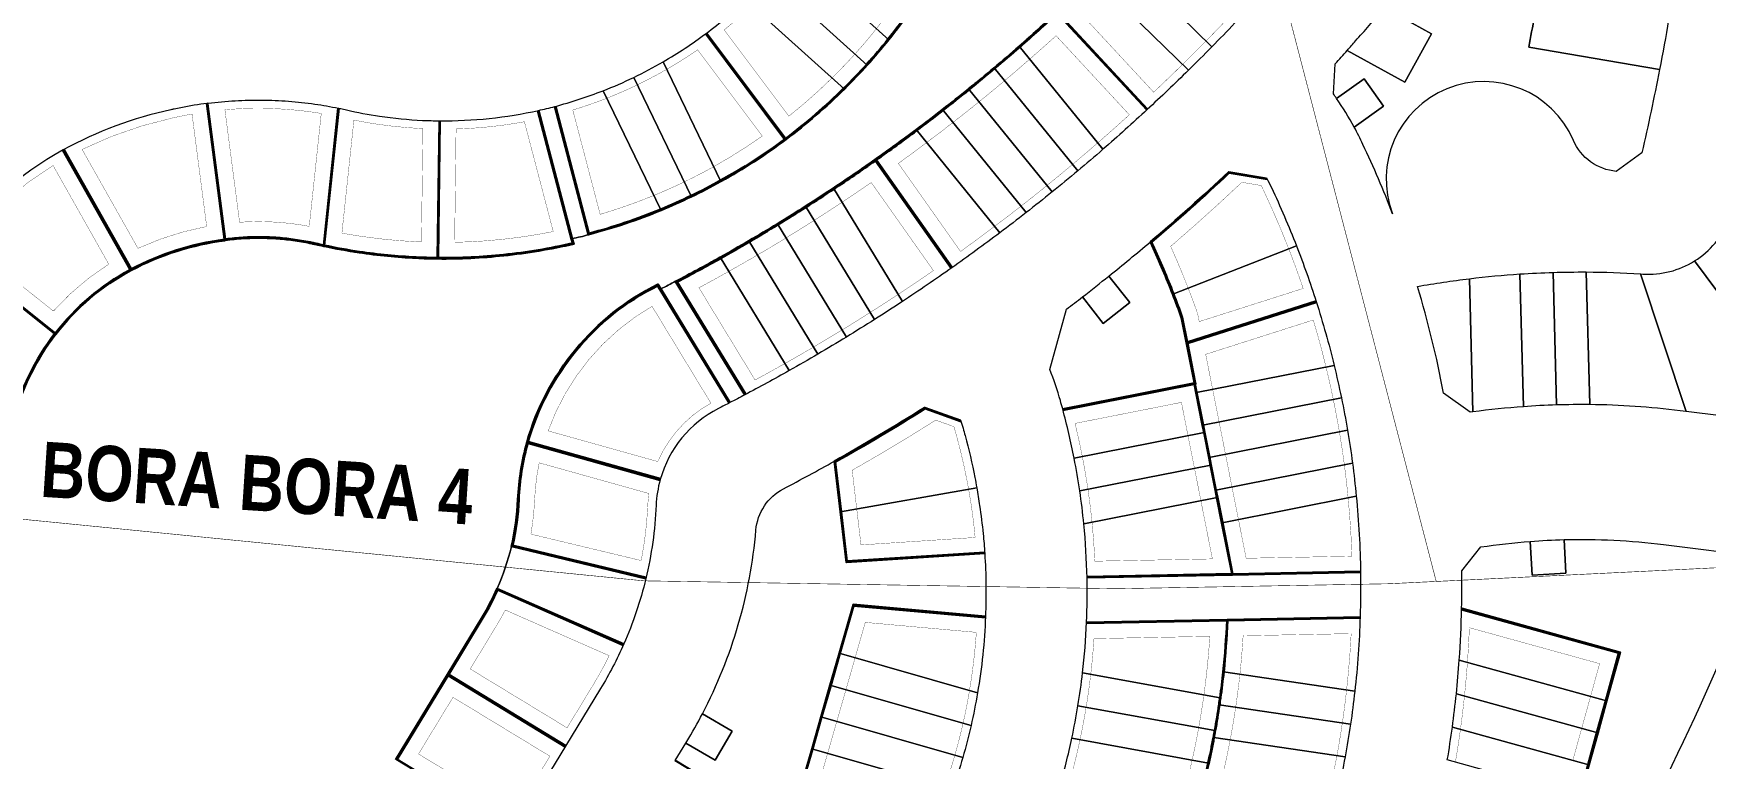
# Model space of a CAD drawing. Header units: centimetres. Extents: x -6122352 to 7132207, y -1694241 to 1947892.
# Drawn here: x 1394724 to 1697102, y -145875 to -14655 of the extents above; entities that cross this region are included whole.
import ezdxf

# ---------------------------------------------------------------- set-up
doc = ezdxf.new("R2010")
doc.units = ezdxf.units.CM
doc.header["$MEASUREMENT"] = 0
doc.linetypes.add('XR-AR-END-SETTING OUT PLAN$0$23261-XR-AR-SI-GF$0$HIDDEN', pattern=[0.375, 0.25, -0.125])
for name, color, linetype, lineweight, true_color in [('08-Compound Wall-2', 6, 'Continuous', 25, 0xff00ff), ('23585-XR-AR-DAMAC PLOT LIMITS$0$1-End units', 7, 'Continuous', 5, 0xf8991e), ('23585-XR-AR-DAMAC PLOT LIMITS$0$1-Open Space', 7, 'Continuous', 5, 0x90cf5a), ('23585-XR-AR-DAMAC PLOT LIMITS$0$1-Utility', 7, 'Continuous', 5, 0x8db1ff)]:
    doc.layers.add(name, color=color, linetype=linetype, lineweight=lineweight, true_color=true_color)
for name, color, linetype, lineweight in [('23585-XR-AR-BOUNDARY WALLS AND SETBACKS$0$A-ANNO-TEXT', 3, 'Continuous', 25), ('23585-XR-AR-DAMAC PLOT LIMITS$0$1-LV3', 231, 'Continuous', 5), ('23585-XR-AR-DAMAC PLOT LIMITS$0$1-Mid units', 41, 'Continuous', 5), ('A-ANNO-TEXT', 3, 'Continuous', 25)]:
    doc.layers.add(name, color=color, linetype=linetype, lineweight=lineweight)
for name, color, linetype in [('23585-XR-AR-BOUNDARY WALLS AND SETBACKS$0$cluster name', 2, 'Continuous'), ('23585-XR-AR-BOUNDARY WALLS AND SETBACKS$0$setback', 7, 'XR-AR-END-SETTING OUT PLAN$0$23261-XR-AR-SI-GF$0$HIDDEN'), ('@MI-REF LAYER', 7, 'Continuous')]:
    doc.layers.add(name, color=color, linetype=linetype)
doc.layers.add('23585-XR-AR-DAMAC PLOT LIMITS$0$D-Phase New', color=7, linetype='Continuous', true_color=0x000080)
doc.styles.add('23585-XR-AR-BOUNDARY WALLS AND SETBACKS$0$Arial', font='arialbd.ttf')

# ---------------------------------------------------------------- blocks, each defined once
blk = doc.blocks.new('23585-XR-AR-BOUNDARY WALLS AND SETBACKS$0$A$Cfa569a08')
at = {"layer": '23585-XR-AR-BOUNDARY WALLS AND SETBACKS$0$cluster name', "style": '23585-XR-AR-BOUNDARY WALLS AND SETBACKS$0$Arial', "width": 0.8}
blk.add_text('BORA BORA 4', height=10, rotation=43.7969, dxfattribs=at).set_placement((497407.09, 2769859.61))
blk = doc.blocks.new('23585-XR-AR-BOUNDARY WALLS AND SETBACKS')
at = {"layer": '08-Compound Wall-2'}
for points in [[(497490.76, 2770054.75), (497466.96, 2770054.61, 0.007087), (497466.78, 2770063.67, 0.004696), (497466.52, 2770069.67, 0.004696), (497466.14, 2770075.66, 0.007002), (497465.38, 2770084.58), (497489.16, 2770085.84)], [(497520.39, 2770006.79), (497533, 2770027.55), (497522.75, 2770033.78, 0.007839), (497518.51, 2770035.5, 0.016371), (497509.51, 2770038.68, 0.001259), (497508.8, 2770038.9, 0.013171), (497509.03, 2770057.95), (497514.48, 2770062.22)], [(497536.95, 2770053.76), (497526.71, 2770031.6), (497522.84, 2770033.96, 0.007864), (497518.58, 2770035.68, 0.016371), (497509.57, 2770038.87, 0.000997), (497509.01, 2770039.04, 0.012997), (497509.23, 2770057.85), (497514.72, 2770062.16)], [(497464.2, 2770012.29, 0.007171), (497465.23, 2770021.4, 0.004698), (497465.76, 2770027.37, 0.004696), (497466.18, 2770033.36, 0.004696), (497466.49, 2770039.35, 0.004698), (497466.68, 2770045.35, 0.007171), (497466.76, 2770054.51)], [(497488.02, 2770009.35), (497464.41, 2770012.37, 0.007093), (497465.43, 2770021.38, 0.004698), (497465.96, 2770027.36, 0.004696), (497466.38, 2770033.35, 0.004696), (497466.69, 2770039.34, 0.004698), (497466.88, 2770045.35, 0.007093), (497466.96, 2770054.41), (497490.76, 2770054.55)], [(497446.91, 2770042.05, -0.03316), (497449.89, 2770028.72, -0.014551), (497450.64, 2770022.76, -0.014551), (497451.03, 2770016.77, -0.03394), (497450.61, 2770002.79)], [(497423.91, 2770035.18), (497446.74, 2770041.9, -0.032917), (497449.69, 2770028.69, -0.014551), (497450.44, 2770022.74, -0.014551), (497450.83, 2770016.76, -0.033697), (497450.42, 2770002.91), (497426.73, 2770005.25)], [(497608.32, 2769991.91), (497588.21, 2769979.01, 0.00825), (497585.52, 2769983.01, 0.008106), (497582.75, 2769986.85, 0.002181), (497581.98, 2769987.86, 0.008106), (497579.06, 2769991.58, 0.002182), (497578.25, 2769992.57, 0.008106), (497575.18, 2769996.17, 0.015975), (497568.78, 2770002.95), (497584.61, 2770020.92)], [(497479.67, 2769966.11), (497456.08, 2769970.78, 0.007171), (497458.3, 2769979.67, 0.004698), (497459.62, 2769985.52, 0.004697), (497460.83, 2769991.4, 0.004697), (497461.92, 2769997.3, 0.004698), (497462.91, 2770003.22, 0.007172), (497464.2, 2770012.29)], [(497479.71, 2769966.31), (497456.33, 2769970.93, 0.007004), (497458.5, 2769979.62, 0.004698), (497459.82, 2769985.48, 0.004697), (497461.02, 2769991.36, 0.004697), (497462.12, 2769997.27, 0.004698), (497463.11, 2770003.19, 0.007094), (497464.39, 2770012.17), (497487.99, 2770009.15)], [(497450.61, 2770002.79), (497450.61, 2770002.79, -0.03394), (497448.29, 2769989, -0.014551), (497446.73, 2769983.2, -0.014551), (497444.84, 2769977.5, -0.033645), (497439.21, 2769964.83), (497417.98, 2769976.02)], [(497426.71, 2770005.05), (497450.4, 2770002.71, -0.033697), (497448.1, 2769989.04, -0.014551), (497446.54, 2769983.26, -0.014551), (497444.65, 2769977.57, -0.033159), (497439.13, 2769965.1), (497418.07, 2769976.2)], [(497551.9, 2769983.79), (497568.65, 2770002.8, -0.015954), (497575.03, 2769996.03, -0.008106), (497578.1, 2769992.44, -0.002182), (497578.9, 2769991.46, -0.008106), (497581.82, 2769987.74, -0.002181), (497582.59, 2769986.73, -0.008106), (497585.35, 2769982.9, -0.008421), (497588.09, 2769978.82, -0.012486), (497591.9, 2769972.62), (497570.44, 2769960.2)], [(497530.15, 2769978.73), (497514.45, 2769959.18), (497506.97, 2769964.57), (497499.47, 2769969.96, 0.013165), (497503.34, 2769988.61), (497509.42, 2769991.8)], [(497529.99, 2769978.86), (497514.41, 2769959.45), (497507.09, 2769964.73), (497499.7, 2769970.05, 0.013005), (497503.52, 2769988.48), (497509.65, 2769991.69)], [(497416.44, 2769973.21), (497437.68, 2769962.02), (497438.39, 2769961.65, -0.030334), (497431.52, 2769951.08, -0.028413), (497423.97, 2769942.01), (497405.9, 2769958.99)], [(497416.53, 2769973.39), (497437.78, 2769962.2), (497438.66, 2769961.73, -0.030829), (497431.68, 2769950.97, -0.028655), (497424.05, 2769941.8)], [(497459.4, 2769931.31), (497459.4, 2769931.31, -0.212412), (497454.31, 2769968.07), (497455.29, 2769967.88), (497478.9, 2769963.2)], [(497480.58, 2769944.59), (497459.52, 2769931.5, -0.210782), (497454.46, 2769967.84), (497455.26, 2769967.68), (497478.86, 2769963.01)], [(497405.76, 2769958.85), (497423.83, 2769941.86, -0.00926), (497421.15, 2769939.1, -0.024685), (497413.52, 2769932.25, -0.015508), (497408.39, 2769928.34), (497391.87, 2769947.05)], [(497391.72, 2769946.91), (497408.23, 2769928.22, -0.003293), (497407.11, 2769927.44, 0.003664), (497406.55, 2769927.04, 0.016702), (497404.06, 2769925.14, 0.016697), (497401.71, 2769923.08, 0.016765), (497399.5, 2769920.86, 0.01691), (497397.42, 2769918.47, 0.017104), (497395.49, 2769915.92), (497375.27, 2769930.11), (497375.3, 2769930.14)], [(497492.01, 2769930.62), (497471.45, 2769916.75, 0.047017), (497466.05, 2769923.26, -0.056954), (497459.63, 2769931.33), (497480.69, 2769944.42)], [(497424.05, 2769941.8, -0.009499), (497421.29, 2769938.96, -0.024685), (497413.64, 2769932.09, -0.0157), (497408.44, 2769928.13)], [(497492.12, 2769930.45), (497471.4, 2769916.47, 0.04813), (497465.91, 2769923.11, -0.057506), (497459.4, 2769931.31)], [(497363.76, 2769905.29), (497387.92, 2769899.68, -0.089178), (497395.37, 2769915.76), (497375.07, 2769930)], [(497408.44, 2769928.13, -0.003585), (497407.22, 2769927.27, 0.003664), (497406.66, 2769926.88, 0.016702), (497404.19, 2769924.99, 0.016697), (497401.85, 2769922.93, 0.016765), (497399.65, 2769920.72, 0.01691), (497397.58, 2769918.35, 0.017638), (497395.59, 2769915.72)], [(497480.67, 2769892.29), (497477.26, 2769903.98, 0.032572), (497475.26, 2769909.46), (497498.14, 2769919.54)], [(497504.65, 2769899.37), (497480.84, 2769892.44), (497477.46, 2769904.03, 0.031461), (497475.53, 2769909.36), (497498.22, 2769919.35)], [(497388.09, 2769899.54, -0.090161), (497395.59, 2769915.72)], [(497362.76, 2769877.89), (497387.21, 2769881.73, -0.102652), (497387.87, 2769899.49), (497363.71, 2769905.09)], [(497387.42, 2769881.67, -0.103842), (497388.09, 2769899.54)], [(497387.42, 2769881.67, 0.103472), (497393.97, 2769865.06), (497372.28, 2769852.02)], [(497362.79, 2769877.69), (497387.24, 2769881.54, 0.101709), (497393.69, 2769865.12), (497372.18, 2769852.19)]]:
    blk.add_lwpolyline(points, format="xyb", dxfattribs=at)
for points in [[(497578.46, 2770026.64), (497563.2, 2770009.32), (497555.09, 2770014.24), (497551.13, 2770016.65), (497549.97, 2770017.36), (497546, 2770019.77), (497544.84, 2770020.47), (497540.87, 2770022.88), (497539.71, 2770023.59), (497533.22, 2770027.53), (497533.28, 2770027.61), (497533.1, 2770027.72), (497526.88, 2770031.5), (497537.13, 2770053.68)], [(497595.72, 2770035.63), (497620.9, 2770051.4), (497625.76, 2770043.64), (497628.94, 2770038.56), (497632.13, 2770033.47), (497632.78, 2770032.43), (497635.31, 2770028.38), (497635.96, 2770027.35), (497638.5, 2770023.3), (497639.14, 2770022.26), (497641.68, 2770018.21), (497642.33, 2770017.18), (497644.86, 2770013.13), (497645.51, 2770012.09), (497648.05, 2770008.04), (497648.7, 2770007.01), (497651.23, 2770002.96), (497651.88, 2770001.92), (497656.08, 2769995.2), (497634.93, 2769981.96)], [(497595.82, 2770035.46), (497620.84, 2770051.12), (497625.59, 2770043.53), (497628.77, 2770038.45), (497631.96, 2770033.36), (497632.61, 2770032.33), (497635.14, 2770028.28), (497635.79, 2770027.24), (497638.33, 2770023.19), (497638.97, 2770022.16), (497641.51, 2770018.11), (497642.16, 2770017.07), (497644.69, 2770013.02), (497645.34, 2770011.99), (497647.88, 2770007.94), (497648.53, 2770006.9), (497651.06, 2770002.85), (497651.71, 2770001.81), (497655.81, 2769995.26), (497634.83, 2769982.13)], [(497520.56, 2770006.69), (497533.12, 2770027.36), (497534.48, 2770026.53), (497539.61, 2770023.42), (497540.77, 2770022.71), (497544.73, 2770020.3), (497545.9, 2770019.6), (497549.86, 2770017.19), (497551.02, 2770016.48), (497554.99, 2770014.07), (497563.06, 2770009.17), (497545.75, 2769989.52)], [(497578.61, 2770026.51), (497545.9, 2769989.39)], [(497551.75, 2769983.92), (497568.57, 2770003.02), (497584.46, 2770021.05)], [(497538.66, 2769971.13), (497520.9, 2769954.93), (497525.68, 2769947.13), (497528.81, 2769942.01), (497531.94, 2769936.9), (497535.08, 2769931.78), (497538.21, 2769926.66), (497542.99, 2769918.86), (497519.98, 2769912.17)], [(497565.93, 2769925.99), (497543.13, 2769919.01), (497538.38, 2769926.77), (497535.25, 2769931.88), (497532.11, 2769937), (497528.98, 2769942.12), (497525.85, 2769947.23), (497521.16, 2769954.89), (497538.79, 2769970.98)], [(497375.13, 2769930.08), (497375.21, 2769930.2)], [(497509.68, 2769882.08), (497485.87, 2769875.16), (497480.89, 2769892.25), (497504.71, 2769899.17)], [(497485.7, 2769875), (497480.67, 2769892.29)]]:
    blk.add_lwpolyline(points, dxfattribs=at)
at = {"layer": '23585-XR-AR-BOUNDARY WALLS AND SETBACKS$0$setback', "ltscale": 40, "const_width": 0.05}
for points in [[(497489.23, 2770057.64), (497469.73, 2770057.53, 0.004839), (497469.58, 2770063.77, 0.004696), (497469.31, 2770069.82, 0.004696), (497468.94, 2770075.86, 0.004727), (497468.44, 2770081.94), (497487.93, 2770082.97, -0.004518), (497488.42, 2770076.82, -0.004368), (497488.79, 2770070.85, -0.004368), (497489.05, 2770064.88, -0.0053)], [(497533.68, 2770053.59), (497525.4, 2770035.68), (497524.12, 2770036.45, 0.0082), (497519.6, 2770038.29, 0.013769), (497511.88, 2770041.06, 0.01188), (497512.02, 2770058.39), (497514.81, 2770060.58, -0.007039), (497515.87, 2770060.26, -0.016955), (497526.65, 2770056.5, -0.011291)], [(497489.27, 2770051.64, -0.005634), (497489.16, 2770043.93, -0.00437), (497488.95, 2770037.96, -0.004368), (497488.64, 2770032, -0.004368), (497488.23, 2770026.04, -0.004369), (497487.71, 2770020.08, -0.005634), (497486.89, 2770012.42), (497467.54, 2770014.89, 0.004845), (497468.21, 2770021.1, 0.004698), (497468.75, 2770027.14, 0.004696), (497469.18, 2770033.18, 0.004696), (497469.49, 2770039.23, 0.004698), (497469.68, 2770045.28, 0.004845), (497469.77, 2770051.53)], [(497575.36, 2770027.36), (497562.71, 2770013.01), (497556.6, 2770016.72), (497552.63, 2770019.13), (497551.47, 2770019.83), (497547.51, 2770022.24), (497546.34, 2770022.95), (497542.38, 2770025.36), (497541.22, 2770026.07), (497536.09, 2770029.18), (497534.56, 2770030.11), (497530.56, 2770032.54), (497539.12, 2770051.08, -0.013163), (497547, 2770047.01, -0.008835), (497552.15, 2770044.05, -0.008833), (497557.21, 2770040.91, -0.008841), (497562.15, 2770037.59, -0.008861), (497566.98, 2770034.09, -0.015961)], [(497426.12, 2770032.8), (497444.83, 2770038.32, -0.025663), (497446.92, 2770028.26, -0.014551), (497447.65, 2770022.47, -0.014551), (497448.04, 2770016.66, -0.026444), (497447.87, 2770006.08), (497428.46, 2770007.99, 0.020241), (497428.59, 2770014.52, 0.018971), (497428.24, 2770020.62, 0.018973), (497427.42, 2770026.69, 0.019398)], [(497523.82, 2770006.67), (497534.01, 2770023.43), (497538.1, 2770020.94), (497539.26, 2770020.23), (497543.23, 2770017.82), (497544.39, 2770017.12), (497548.36, 2770014.71), (497549.52, 2770014), (497553.48, 2770011.59), (497558.68, 2770008.43), (497544.62, 2769992.47, 0.013498), (497539.21, 2769996.76, 0.011869), (497534.26, 2770000.29, 0.01184), (497529.15, 2770003.58, 0.012001)], [(497605.46, 2769993.52), (497589.05, 2769983, 0.003406), (497587.9, 2769984.67, 0.008106), (497585.07, 2769988.58, 0.002181), (497584.29, 2769989.62, 0.008106), (497581.31, 2769993.41, 0.002182), (497580.48, 2769994.42, 0.008106), (497577.35, 2769998.09, 0.011558), (497572.68, 2770003.14), (497585.6, 2770017.8, -0.015317), (497592.61, 2770010.25, -0.008833), (497596.45, 2770005.7, -0.008833), (497600.12, 2770001.02, -0.013668)], [(497478.94, 2769969.31), (497459.78, 2769973.1, 0.004692), (497461.22, 2769978.98, 0.004698), (497462.55, 2769984.89, 0.004697), (497463.77, 2769990.82, 0.004697), (497464.88, 2769996.78, 0.004698), (497465.87, 2770002.76, 0.004845), (497466.78, 2770008.94), (497486.13, 2770006.47, -0.005675), (497484.99, 2769998.79, -0.00437), (497483.99, 2769992.9, -0.004368), (497482.9, 2769987.03, -0.004368), (497481.7, 2769981.17, -0.004369), (497480.4, 2769975.34, -0.004537)], [(497427.87, 2770002.02), (497447.28, 2770000.1, -0.026443), (497445.38, 2769989.69, -0.014551), (497443.86, 2769984.06, -0.014551), (497442.02, 2769978.53, -0.026149), (497437.92, 2769968.9), (497420.66, 2769978, 0.019883), (497423.2, 2769983.88, 0.018972), (497425.18, 2769989.67, 0.018971), (497426.72, 2769995.59, 0.020241)], [(497554.85, 2769982.9), (497568.7, 2769998.62, -0.010729), (497572.85, 2769994.11, -0.008106), (497575.86, 2769990.59, -0.002182), (497576.65, 2769989.63, -0.008106), (497579.51, 2769985.99, -0.002181), (497580.27, 2769984.99, -0.008106), (497582.98, 2769981.24, -0.008421), (497585.66, 2769977.24, -0.007406), (497587.91, 2769973.66), (497570.2, 2769963.41, 0.012279), (497566.67, 2769968.63, 0.011836), (497563.03, 2769973.49, 0.011845), (497559.16, 2769978.17, 0.012479)], [(497526.84, 2769979.41), (497513.89, 2769963.28), (497508.72, 2769967, 0.000008), (497508.72, 2769967), (497502.85, 2769971.23, 0.012087), (497506.37, 2769988.5), (497509.46, 2769990.13, -0.004727), (497510.13, 2769989.8, -0.003092), (497511.31, 2769989.2, -0.018063), (497518.04, 2769985.41, -0.004277), (497519.6, 2769984.44, -0.007562), (497522.3, 2769982.67, -0.011868), (497526.43, 2769979.72, -0.001205)], [(497416.31, 2769970.12), (497434.49, 2769960.54, -0.023187), (497429.27, 2769952.75, -0.021214), (497423.88, 2769946.08), (497408.93, 2769960.12, 0.019152), (497412.79, 2769964.94, 0.019407)], [(497563.61, 2769928.31), (497544.33, 2769922.41), (497540.77, 2769928.23), (497537.63, 2769933.35), (497534.5, 2769938.46), (497531.37, 2769943.58), (497528.23, 2769948.7), (497524.75, 2769954.38), (497539.65, 2769967.98, -0.025194), (497546.68, 2769959.82, -0.01388), (497550.2, 2769955.03, -0.013838), (497553.43, 2769950.07, -0.013838), (497556.38, 2769944.94, -0.013881), (497559.06, 2769939.64, -0.028566)], [(497477.95, 2769946.37), (497460.46, 2769935.5, -0.17742), (497456.52, 2769964.58), (497476.64, 2769960.59, 0.165594)], [(497404.83, 2769955.74), (497419.78, 2769941.69, -0.002103), (497419.18, 2769941.09, -0.024685), (497411.75, 2769934.42, -0.009024), (497408.88, 2769932.17), (497395.26, 2769947.59, 0.013935), (497398.82, 2769950.33, 0.024684), (497404.74, 2769955.65, 0.000393)], [(497378.13, 2769931.64, -0.006942), (497379.34, 2769933.17, -0.016911), (497382.45, 2769936.74, -0.016764), (497385.77, 2769940.07, -0.016696), (497389.29, 2769943.16, -0.005025), (497390.39, 2769944.04), (497403.99, 2769928.64, 0.010898), (497402.29, 2769927.31, 0.016697), (497399.8, 2769925.12, 0.016765), (497397.45, 2769922.77, 0.01691), (497395.25, 2769920.24, 0.002508), (497394.94, 2769919.85)], [(497489.14, 2769932.06), (497472.13, 2769920.58, 0.03242), (497468.03, 2769925.24, -0.039864), (497463.63, 2769930.4), (497481.12, 2769941.28, 0.023482), (497482.52, 2769939.74, -0.037134)], [(497365.98, 2769907.75), (497386, 2769903.11, -0.061935), (497391.48, 2769914.95), (497374.69, 2769926.73, 0.006256), (497373.76, 2769925.24, 0.004353), (497373.14, 2769924.19, -0.001343), (497372.84, 2769923.68, 0.06125)], [(497502.4, 2769901.73), (497482.71, 2769896.01), (497480.14, 2769904.82, 0.01688), (497479.13, 2769907.89), (497497.92, 2769916.16, -0.021585), (497499.82, 2769910.58)], [(497363.85, 2769880.99), (497377.7, 2769883.17), (497384.05, 2769884.17, -0.070858), (497384.54, 2769897.28), (497364.58, 2769901.92, 0.075644)]]:
    blk.add_lwpolyline(points, format="xyb", close=True, dxfattribs=at)
blk.add_lwpolyline([(497615.4, 2770016.1, 0.008029), (497611.58, 2770020.84, 0.008065), (497607.59, 2770025.48, 0.008109), (497603.43, 2770030.01, 0.007898), (497599.24, 2770034.29), (497619.95, 2770047.26), (497623.22, 2770042.05), (497626.4, 2770036.96), (497629.58, 2770031.88)], format="xyb", dxfattribs=at)
blk.add_lwpolyline([(497507.43, 2769884.45), (497487.74, 2769878.72), (497484.39, 2769890.25), (497504.08, 2769895.97)], close=True, dxfattribs=at)
at = {"layer": '23585-XR-AR-BOUNDARY WALLS AND SETBACKS$0$A-ANNO-TEXT'}
blk.add_blockref('23585-XR-AR-BOUNDARY WALLS AND SETBACKS$0$A$Cfa569a08', (0, 0), dxfattribs=at)
blk = doc.blocks.new('A$C9d9485f6')
at = {"layer": 'A-ANNO-TEXT', "rotation": 312.4881850805905}
blk.add_blockref('23585-XR-AR-BOUNDARY WALLS AND SETBACKS', (-2377088.53, -1504219.25), dxfattribs=at)
blk = doc.blocks.new('23585-XR-AR-DAMAC PLOT LIMITS')
at = {"layer": '23585-XR-AR-DAMAC PLOT LIMITS$0$1-End units', "color": 251, "true_color": 0x636466}
for points in [[(497548.01, 2770127.85), (497529.03, 2770113.16, 0.003428), (497525.63, 2770117.69, 0.002119), (497523.51, 2770120.46), (497542.49, 2770135.15, -0.005242)], [(497604.85, 2770119.27, -0.147108), (497606.7, 2770112.32), (497606.51, 2770106.25), (497577.82, 2770109.14, 0.159307), (497576.52, 2770118.78), (497601.26, 2770125.01, -0.003535)], [(497606.51, 2770106.25), (497606.23, 2770097.6), (497596.85, 2770089.61), (497572.94, 2770100.36), (497573.25, 2770100.66, 0.157768), (497577.82, 2770109.14)], [(497596.85, 2770089.61), (497596.04, 2770088.92, 0.028258), (497584.18, 2770077.6), (497566.07, 2770093.36, -0.014499), (497572.94, 2770100.36)], [(497576.35, 2770068.5, 0.015813), (497570.88, 2770061.12), (497552.69, 2770076.96, -0.013558), (497558.23, 2770084.27)], [(497490.76, 2770054.65), (497466.76, 2770054.51, 0.007166), (497466.58, 2770063.67), (497490.55, 2770064.94, -0.007494)], [(497527.19, 2770057.9), (497518.52, 2770035.52), (497518.51, 2770035.5, 0.016371), (497509.51, 2770038.68, 0.001259), (497508.8, 2770038.9, 0.013171), (497509.03, 2770057.95), (497514.48, 2770062.22, -0.011729), (497516.32, 2770061.69, -0.016955)], [(497537.04, 2770053.72), (497526.71, 2770031.37), (497522.75, 2770033.78, 0.007839), (497518.51, 2770035.5), (497518.52, 2770035.52), (497527.19, 2770057.9, -0.015747)], [(497490.66, 2770043.9), (497466.68, 2770045.35, 0.007171), (497466.76, 2770054.51), (497490.76, 2770054.65, -0.007828)], [(497547.72, 2770048.32), (497534.53, 2770026.62), (497533, 2770027.55), (497526.71, 2770031.37), (497537.04, 2770053.72, -0.017619)], [(497625.76, 2770043.64), (497602.34, 2770028.98, 0.012472), (497595.72, 2770035.63), (497620.9, 2770051.4)], [(497449.89, 2770028.72), (497425.94, 2770026.43, 0.028705), (497423.88, 2770035.27), (497446.91, 2770042.05, -0.03316)], [(497578.61, 2770026.51), (497563.3, 2770009.14), (497555.04, 2770014.16), (497567.88, 2770035.28, -0.020408)], [(497534.53, 2770026.62), (497539.66, 2770023.5), (497540.82, 2770022.8), (497528.37, 2770002.3, 0.018063), (497520.39, 2770006.79), (497533, 2770027.55)], [(497489.2, 2770019.94, -0.007828), (497488.01, 2770009.25), (497464.2, 2770012.29, 0.007171), (497465.23, 2770021.4)], [(497593.74, 2770011.23), (497575.1, 2769996.1, 0.016308), (497568.57, 2770003.02), (497584.46, 2770021.05, -0.019896)], [(497450.61, 2770002.79), (497426.72, 2770005.15, 0.029548), (497427.09, 2770014.49), (497451.04, 2770016.77, -0.03394)], [(497555.04, 2770014.16), (497563.3, 2770009.14), (497545.9, 2769989.39, 0.019363), (497538.31, 2769995.56), (497551.08, 2770016.57)], [(497488.01, 2770009.25, -0.007868), (497486.47, 2769998.56), (497462.91, 2770003.22, 0.007172), (497464.2, 2770012.29)], [(497450.61, 2770002.79, -0.03394), (497448.3, 2769989), (497425.26, 2769995.92, 0.029548), (497426.72, 2770005.15)], [(497575.1, 2769996.1, -0.008106), (497578.17, 2769992.51), (497558.03, 2769977.19, 0.018163), (497551.75, 2769983.92), (497568.57, 2770003.02, -0.016308)], [(497608.38, 2769991.83), (497588.18, 2769978.88, 0.008421), (497585.44, 2769982.95, 0.008106), (497582.67, 2769986.79), (497601.31, 2770001.92, -0.018134)], [(497520.4, 2769985.71), (497506.97, 2769964.57), (497499.47, 2769969.96, 0.013165), (497503.34, 2769988.61), (497509.42, 2769991.8, -0.009354), (497510.8, 2769991.14, -0.003092), (497512, 2769990.53, -0.018063), (497518.82, 2769986.69, -0.004277)], [(497530.15, 2769978.73), (497514.45, 2769959.18), (497506.97, 2769964.57), (497520.4, 2769985.71, -0.007562), (497523.14, 2769983.91, -0.011868), (497527.33, 2769980.92, -0.008218)], [(497444.84, 2769977.5, -0.033645), (497439.21, 2769964.83), (497417.98, 2769976.02, 0.02919), (497421.8, 2769984.42)], [(497588.18, 2769978.88, -0.012658), (497592.04, 2769972.58), (497570.49, 2769960.12, 0.018065), (497565.45, 2769967.76), (497585.44, 2769982.95, -0.008421)], [(497481.86, 2769975, -0.006668), (497479.67, 2769966.11), (497456.08, 2769970.78, 0.007171), (497458.3, 2769979.67)], [(497547.87, 2769960.74), (497525.68, 2769947.13), (497520.9, 2769954.93), (497538.66, 2769971.13, -0.032043)]]:
    blk.add_lwpolyline(points, format="xyb", close=True, dxfattribs=at)
at = {"layer": '23585-XR-AR-DAMAC PLOT LIMITS$0$1-LV3', "color": 251, "true_color": 0x636466}
for points in [[(497437.78, 2769962.2), (497438.66, 2769961.73, -0.030829), (497431.68, 2769950.97, -0.028655), (497424.05, 2769941.8), (497405.83, 2769958.92, 0.028443), (497411.58, 2769965.84, 0.02855), (497416.53, 2769973.39)], [(497455.29, 2769967.88), (497478.9, 2769963.2, -0.001714), (497478.27, 2769960.93, 0.209695), (497480.64, 2769944.51), (497459.4, 2769931.31, -0.212412), (497454.31, 2769968.07)], [(497424.05, 2769941.8, -0.009499), (497421.29, 2769938.96, -0.024685), (497413.64, 2769932.09, -0.0157), (497408.44, 2769928.13), (497391.8, 2769946.98, -0.001467), (497392.14, 2769947.23, -0.003663), (497393, 2769947.83, 0.019287), (497397.88, 2769951.49, 0.024684), (497403.69, 2769956.71, 0.009711), (497405.83, 2769958.92)], [(497408.44, 2769928.13, -0.003585), (497407.22, 2769927.27, 0.003664), (497406.66, 2769926.88, 0.016702), (497404.19, 2769924.99, 0.016697), (497401.85, 2769922.93, 0.016765), (497399.65, 2769920.72, 0.01691), (497397.58, 2769918.35, 0.017638), (497395.6, 2769915.72), (497375.13, 2769930.08), (497375.22, 2769930.2, -0.01714), (497378.18, 2769934.11, -0.016911), (497381.36, 2769937.77, -0.016764), (497384.75, 2769941.17, -0.016696), (497388.34, 2769944.32, -0.015235), (497391.8, 2769946.98)], [(497492.12, 2769930.45), (497471.4, 2769916.47, 0.04813), (497465.91, 2769923.11, -0.057506), (497459.4, 2769931.31), (497480.64, 2769944.51, 0.057506), (497483.58, 2769940.8, -0.04813)], [(497375.13, 2769930.08, 0.01696), (497372.48, 2769926.02, 0.004353), (497371.84, 2769924.94, -0.001348), (497371.55, 2769924.44, 0.071941), (497363.74, 2769905.19), (497388.09, 2769899.54, -0.090161), (497395.6, 2769915.72)], [(497501.26, 2769911), (497504.68, 2769899.27), (497480.67, 2769892.29), (497477.26, 2769903.98, 0.032572), (497475.26, 2769909.46), (497498.14, 2769919.54, -0.032571)], [(497388.09, 2769899.54), (497363.74, 2769905.19, 0.097346), (497362.78, 2769877.79), (497378.17, 2769880.21), (497387.43, 2769881.67, -0.103842)], [(497393.98, 2769865.06), (497372.28, 2769852.02, -0.097509), (497362.78, 2769877.79), (497387.43, 2769881.67, 0.103472)]]:
    blk.add_lwpolyline(points, format="xyb", close=True, dxfattribs=at)
blk.add_lwpolyline([(497504.68, 2769899.27), (497509.71, 2769881.99), (497485.7, 2769875), (497480.67, 2769892.29)], close=True, dxfattribs=at)
at = {"layer": '23585-XR-AR-DAMAC PLOT LIMITS$0$1-Mid units', "color": 251, "true_color": 0x636466}
for points in [[(497584.18, 2770077.6, 0.010333), (497580.17, 2770073.13), (497562.07, 2770088.89, -0.008867), (497566.07, 2770093.36)], [(497580.17, 2770073.13, 0.010335), (497576.35, 2770068.5), (497558.23, 2770084.27, -0.008868), (497562.07, 2770088.89)], [(497490.29, 2770070.93), (497466.32, 2770069.66, 0.004696), (497465.94, 2770075.65), (497489.91, 2770076.92, -0.004368)], [(497490.55, 2770064.94), (497466.58, 2770063.67, 0.004696), (497466.32, 2770069.66), (497490.29, 2770070.93, -0.004368)], [(497552.92, 2770045.33), (497539.66, 2770023.5), (497534.53, 2770026.62), (497547.72, 2770048.32, -0.008835)], [(497490.66, 2770043.9, -0.00437), (497490.45, 2770037.9), (497466.49, 2770039.35, 0.004698), (497466.68, 2770045.35)], [(497558.02, 2770042.17), (497544.79, 2770020.39), (497540.82, 2770022.8), (497539.66, 2770023.5), (497552.92, 2770045.33, -0.008833)], [(497563.01, 2770038.82), (497549.91, 2770017.27), (497545.95, 2770019.68), (497544.79, 2770020.39), (497558.02, 2770042.17, -0.008841)], [(497628.94, 2770038.56), (497606.47, 2770024.48, 0.008109), (497602.34, 2770028.98), (497625.76, 2770043.64)], [(497490.45, 2770037.9, -0.004368), (497490.14, 2770031.9), (497466.18, 2770033.36, 0.004696), (497466.49, 2770039.35)], [(497567.88, 2770035.28), (497555.04, 2770014.16), (497551.08, 2770016.57), (497549.91, 2770017.27), (497563.01, 2770038.82, -0.008861)], [(497632.13, 2770033.47), (497610.42, 2770019.88, 0.008065), (497606.47, 2770024.48), (497628.94, 2770038.56)], [(497490.14, 2770031.9, -0.004368), (497489.72, 2770025.92), (497465.76, 2770027.37, 0.004696), (497466.18, 2770033.36)], [(497635.31, 2770028.38), (497614.21, 2770015.18, 0.008029), (497610.42, 2770019.88), (497632.13, 2770033.47), (497632.78, 2770032.43)], [(497450.64, 2770022.76), (497426.74, 2770020.48, 0.018973), (497425.94, 2770026.43), (497449.89, 2770028.72, -0.014551)], [(497489.72, 2770025.92, -0.004369), (497489.2, 2770019.94), (497465.23, 2770021.4, 0.004698), (497465.76, 2770027.37)], [(497451.04, 2770016.77), (497427.09, 2770014.49, 0.018971), (497426.74, 2770020.48), (497450.64, 2770022.76, -0.014551)], [(497544.79, 2770020.39), (497545.95, 2770019.68), (497533.42, 2769999.05, 0.01184), (497528.37, 2770002.3), (497540.82, 2770022.8)], [(497549.91, 2770017.27), (497551.08, 2770016.57), (497538.31, 2769995.56, 0.011869), (497533.42, 2769999.05), (497545.95, 2770019.68)], [(497597.61, 2770006.64), (497578.98, 2769991.52, 0.002182), (497578.17, 2769992.51, 0.008106), (497575.1, 2769996.1), (497593.74, 2770011.23, -0.008833)], [(497601.31, 2770001.92), (497582.67, 2769986.79, 0.002181), (497581.9, 2769987.8, 0.008106), (497578.98, 2769991.52), (497597.61, 2770006.64, -0.008833)], [(497486.47, 2769998.56, -0.00437), (497485.47, 2769992.64), (497461.92, 2769997.3, 0.004698), (497462.91, 2770003.22)], [(497485.47, 2769992.64, -0.004368), (497484.37, 2769986.74), (497460.83, 2769991.4, 0.004697), (497461.92, 2769997.3)], [(497448.3, 2769989, -0.014551), (497446.73, 2769983.2), (497423.75, 2769990.1, 0.018971), (497425.26, 2769995.92)], [(497484.37, 2769986.74, -0.004368), (497483.17, 2769980.86), (497459.62, 2769985.52, 0.004697), (497460.83, 2769991.4)], [(497578.98, 2769991.52, -0.008106), (497581.9, 2769987.8), (497561.85, 2769972.56, 0.011845), (497558.03, 2769977.19), (497578.17, 2769992.51, -0.002182)], [(497446.73, 2769983.2, -0.014551), (497444.84, 2769977.5), (497421.8, 2769984.42, 0.018972), (497423.75, 2769990.1)], [(497582.67, 2769986.79, -0.008106), (497585.44, 2769982.95), (497565.45, 2769967.76, 0.011836), (497561.85, 2769972.56), (497581.9, 2769987.8, -0.002181)], [(497483.17, 2769980.86, -0.004369), (497481.86, 2769975), (497458.3, 2769979.67, 0.004698), (497459.62, 2769985.52)], [(497551.43, 2769955.88), (497528.81, 2769942.01), (497525.68, 2769947.13), (497547.87, 2769960.74, -0.01388)], [(497554.71, 2769950.86), (497531.94, 2769936.9), (497528.81, 2769942.01), (497551.43, 2769955.88, -0.013838)], [(497557.7, 2769945.65), (497535.08, 2769931.78), (497531.94, 2769936.9), (497554.71, 2769950.86, -0.013838)], [(497560.41, 2769940.28), (497538.21, 2769926.66), (497535.08, 2769931.78), (497557.7, 2769945.65, -0.013881)]]:
    blk.add_lwpolyline(points, format="xyb", close=True, dxfattribs=at)
at = {"layer": '23585-XR-AR-DAMAC PLOT LIMITS$0$1-Open Space', "color": 251, "true_color": 0x636466}
for points in [[(497466.76, 2770054.51, -0.007171), (497466.68, 2770045.35, -0.004698), (497466.49, 2770039.35, -0.004696), (497466.18, 2770033.36, -0.004696), (497465.76, 2770027.37, -0.004698), (497465.23, 2770021.4, -0.007171), (497464.2, 2770012.29, -0.007172), (497462.91, 2770003.22, -0.004698), (497461.92, 2769997.3, -0.004697), (497460.83, 2769991.4, -0.004697), (497459.62, 2769985.52, -0.004698), (497458.3, 2769979.67, -0.007171), (497456.08, 2769970.78, -0.002354), (497455.29, 2769967.88), (497454.31, 2769968.07, 0.212412), (497459.4, 2769931.31, 0.057506), (497465.91, 2769923.11, -0.04813), (497471.4, 2769916.47, -0.044712), (497475.26, 2769909.46, -0.032572), (497477.26, 2769903.98), (497480.67, 2769892.29), (497485.7, 2769875)], [(497393.98, 2769865.06, -0.103472), (497387.43, 2769881.67, -0.103842), (497388.09, 2769899.54, -0.090161), (497395.6, 2769915.72, -0.017638), (497397.58, 2769918.35, -0.01691), (497399.65, 2769920.72, -0.016765), (497401.85, 2769922.93, -0.016697), (497404.19, 2769924.99, -0.016702), (497406.66, 2769926.88, -0.003663), (497407.22, 2769927.27, 0.003585), (497408.44, 2769928.13, 0.0157), (497413.64, 2769932.09, 0.024685), (497421.29, 2769938.96, 0.009499), (497424.05, 2769941.8, 0.028655), (497431.68, 2769950.97, 0.030829), (497438.66, 2769961.73), (497437.78, 2769962.2, 0.007272), (497439.21, 2769964.83, 0.033645), (497444.84, 2769977.5, 0.014551), (497446.73, 2769983.2, 0.014551), (497448.3, 2769989, 0.03394), (497450.61, 2770002.79, 0.03394), (497451.04, 2770016.77, 0.014551), (497450.64, 2770022.76, 0.014551), (497449.89, 2770028.72, 0.03316), (497446.91, 2770042.05, 0.033159)], [(497630.08, 2770072.78, -0.039701), (497656.99, 2770001.81)], [(497632.13, 2770033.47), (497628.94, 2770038.56), (497625.76, 2770043.64), (497620.9, 2770051.4), (497595.72, 2770035.63, 0.009047), (497590.71, 2770040.24), (497589.89, 2770045.7, -0.018594), (497595.17, 2770052.96), (497599.87, 2770049.08), (497603.76, 2770053.78), (497599.06, 2770057.67, -0.037353), (497611.87, 2770070.35), (497617.4, 2770075.06), (497621.78, 2770078.79)]]:
    blk.add_lwpolyline(points, format="xyb", dxfattribs=at)
for points in [[(497546.92, 2770107.72, 0.97921), (497534.66, 2770074.63, 0.018167), (497521.76, 2770079.17, 0.014802), (497518.39, 2770080.11), (497519.19, 2770086.59), (497513.13, 2770087.33), (497512.39, 2770081.27, 0.004226), (497511.4, 2770081.4), (497507.6, 2770085.33, 0.002253), (497507.29, 2770088.57), (497518.58, 2770092.38), (497515.39, 2770101.85), (497505.91, 2770098.66, 0.015632), (497505.33, 2770100.81, 0.007013), (497505.02, 2770101.76), (497525.63, 2770117.69, -0.003428), (497529.03, 2770113.16), (497548.01, 2770127.85, -0.008813), (497556.95, 2770115.33), (497556.3, 2770109.66, -0.275446)], [(497570.88, 2770061.12), (497570.62, 2770060.74), (497564.81, 2770059.52, 0.026456), (497547.37, 2770069.08, -0.014053), (497552.69, 2770076.96)], [(497518.51, 2770035.5, -0.007839), (497522.75, 2770033.78), (497526.71, 2770031.37), (497533, 2770027.55), (497520.39, 2770006.79, 0.003092), (497518.99, 2770007.5, 0.02524), (497513.53, 2770009.9), (497507.54, 2770019.5, 0.002506), (497507.85, 2770023.11), (497513.93, 2770022.66), (497514.39, 2770028.74), (497508.3, 2770029.2, 0.006714), (497508.8, 2770038.9, -0.001259), (497509.51, 2770038.68, -0.016371)], [(497578.61, 2770026.51, -0.012059), (497584.46, 2770021.05), (497568.57, 2770003.02), (497551.75, 2769983.92, 0.015789), (497545.9, 2769989.39), (497563.3, 2770009.14)], [(497538.66, 2769971.13), (497520.9, 2769954.93), (497525.68, 2769947.13), (497528.81, 2769942.01), (497531.94, 2769936.9), (497535.08, 2769931.78), (497538.21, 2769926.66), (497542.99, 2769918.86), (497519.98, 2769912.17), (497518.95, 2769915.7), (497524.79, 2769917.5), (497523, 2769923.33), (497517.06, 2769921.5, 0.099091), (497499.09, 2769951.07, -0.25631), (497496.93, 2769959.8, 0.007239), (497499.47, 2769969.96), (497506.97, 2769964.57), (497514.45, 2769959.18), (497530.15, 2769978.73, -0.026298)], [(497439.21, 2769964.83, -0.007272), (497437.78, 2769962.2), (497416.53, 2769973.39, 0.009478), (497417.98, 2769976.02)], [(497479.67, 2769966.11, -0.002189), (497478.9, 2769963.2), (497455.29, 2769967.88, 0.002354), (497456.08, 2769970.78)], [(497498.14, 2769919.54), (497475.26, 2769909.46, 0.044712), (497471.4, 2769916.47), (497492.12, 2769930.45, -0.044712)]]:
    blk.add_lwpolyline(points, format="xyb", close=True, dxfattribs=at)
at = {"layer": '23585-XR-AR-DAMAC PLOT LIMITS$0$1-Utility', "color": 251, "true_color": 0x636466}
for points in [[(497507.29, 2770088.57, 0.001577), (497507.05, 2770090.84, 0.002545), (497506.65, 2770094.5, 0.029648), (497505.91, 2770098.66), (497515.39, 2770101.85), (497518.58, 2770092.38)], [(497519.19, 2770086.59), (497518.39, 2770080.11, 0.025861), (497512.39, 2770081.27), (497513.13, 2770087.33)], [(497595.17, 2770052.96, -0.012626), (497599.06, 2770057.67), (497603.76, 2770053.78), (497599.87, 2770049.08)], [(497514.39, 2770028.74), (497513.93, 2770022.66), (497507.85, 2770023.11, 0.004216), (497508.3, 2770029.2)], [(497518.95, 2769915.7), (497518.86, 2769916.01, 0.016411), (497517.06, 2769921.5), (497523, 2769923.33), (497524.79, 2769917.5)]]:
    blk.add_lwpolyline(points, format="xyb", close=True, dxfattribs=at)
at = {"layer": '23585-XR-AR-DAMAC PLOT LIMITS$0$D-Phase New', "color": 8, "const_width": 0.1}
blk.add_lwpolyline([(496635, 2769907.99), (496746.31, 2769775.07, -0.043454), (497314.24, 2770181.16), (497589.03, 2770035.52), (497626.65, 2770080.85), (497688.92, 2770169.44), (497721.88, 2770225.24), (497753.19, 2770284.43), (497778.47, 2770344.43), (497799.05, 2770406.16), (497897.75, 2770368.6), (497949.66, 2770330.39), (498028.69, 2770146.61), (498277.97, 2770262.34), (498279.8, 2770271.46), (498007.3, 2770689.12)], format="xyb", dxfattribs=at)
blk.add_lwpolyline([(497626.65, 2770080.85), (497583.53, 2770028.9), (497550.94, 2769991.99), (497492.14, 2769929.91), (497399.76, 2769847.18), (497360.2, 2769816.41), (497326.78, 2769790.41), (497321.18, 2769786.63), (497631.67, 2769450.47), (497637.67, 2769456.13), (497694.7, 2769500.9), (497719.8, 2769518.84), (498077.69, 2769774.67)], dxfattribs=at)
blk.add_lwpolyline([(497321.18, 2769786.63), (497326.78, 2769790.41), (497360.2, 2769816.41), (497399.76, 2769847.18), (497492.14, 2769929.91), (497550.94, 2769991.99), (497583.53, 2770028.9), (497589.03, 2770035.52), (497314.24, 2770181.16, 0.036516), (496832.05, 2769846.37), (496874.35, 2769760.79), (496885.44, 2769737.97), (496936.56, 2769633.58), (496921.28, 2769621.25), (496900.1, 2769610.96, 0.033948), (496932.27, 2769551.82), (496968.84, 2769577.18), (497196.84, 2769708.74), (497249.2, 2769738.1)], format="xyb", close=True, dxfattribs=at)
blk = doc.blocks.new('A$Cf093b529')
at = {"layer": 'A-ANNO-TEXT'}
blk.add_blockref('23585-XR-AR-DAMAC PLOT LIMITS', (-495391.99, -2768603.44), dxfattribs=at)

msp = doc.modelspace()

# ---------------------------------------------------------------- block references
at = {"layer": '@MI-REF LAYER', "xscale": 1000, "yscale": 1000, "zscale": 1000}
msp.add_blockref('A$C9d9485f6', (-23958.95046, 48155.57226), dxfattribs=at)
at = {"layer": '@MI-REF LAYER', "xscale": 1000, "yscale": 1000, "zscale": 1000, "rotation": 312.4882903633292}
msp.add_blockref('A$Cf093b529', (-891608.73293, 539022.72011), dxfattribs=at)

doc.saveas('drawing.dxf')
